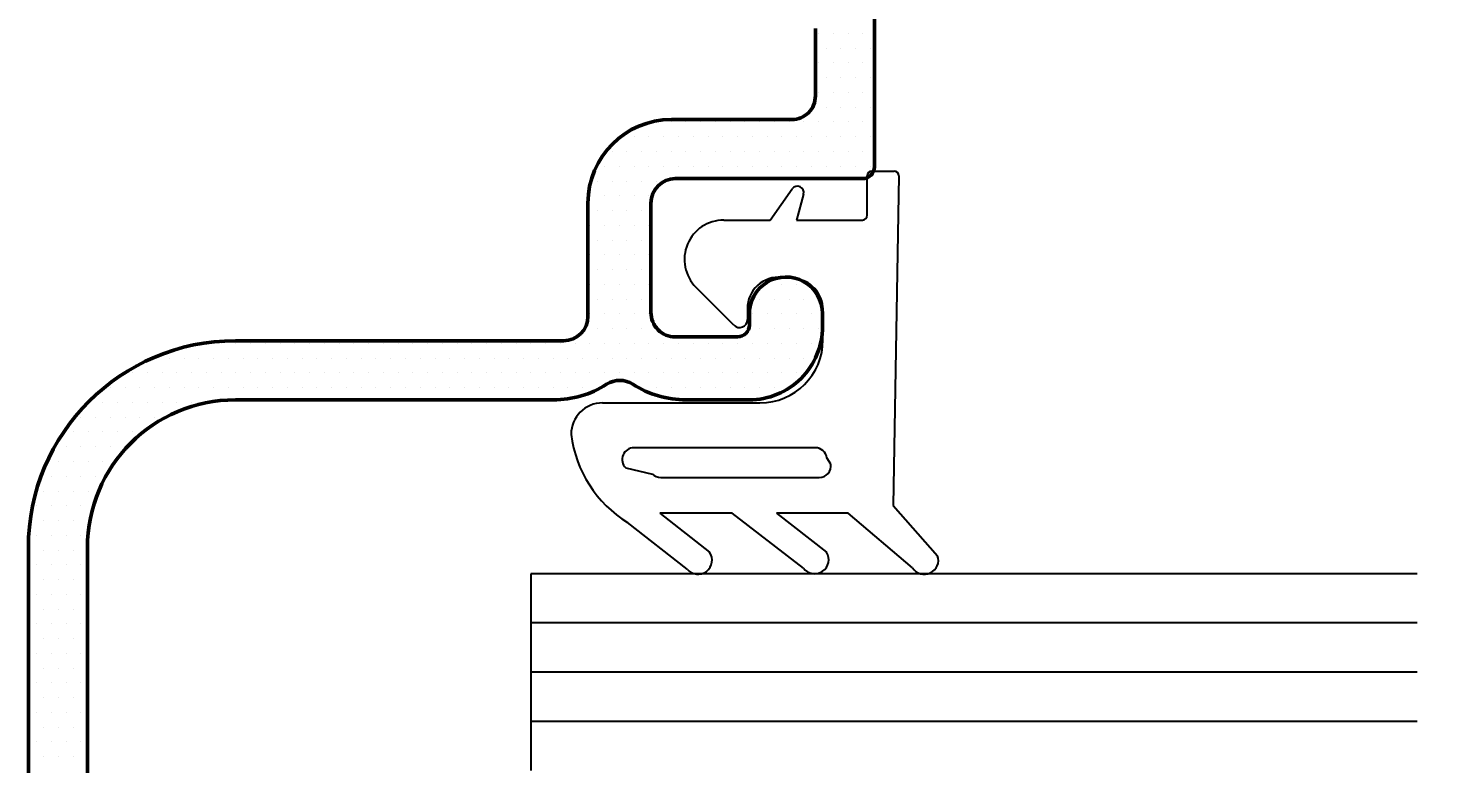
# Model space of a CAD drawing. Header units: inches. Extents: x 3.8 to 36.3, y 0.9 to 43.6.
# Drawn here: x 27.266 to 29.067, y 16.7 to 17.634 of the extents above; entities that cross this region are included whole.
import ezdxf

# ---------------------------------------------------------------- set-up
doc = ezdxf.new("R2010")
doc.units = ezdxf.units.IN
doc.header["$MEASUREMENT"] = 0
for name, color, linetype in [('R-ANNO-DIMS', 3, 'Continuous'), ('R-SWTS-DET1', 1, 'Continuous'), ('R-SWTS-PAT1', 5, 'Continuous')]:
    doc.layers.add(name, color=color, linetype=linetype)
doc.styles.add('SWTSTEXT', font='romans.shx')
doc.dimstyles.new('SWTSARCH', dxfattribs={"dimtxt": 0.25, "dimasz": 0.25, "dimexe": 0.179688, "dimexo": 0.0625, "dimgap": 0.125, "dimtad": 1, "dimtih": 1, "dimtoh": 1, "dimdec": 4, "dimzin": 4, "dimdsep": 46, "dimlunit": 4, "dimtxsty": 'SWTSTEXT', "dimcen": 0.1875, "dimdle": 0.179688, "dimclrd": 256, "dimclre": 256, "dimclrt": 256, "dimadec": 0, "dimazin": 1, "dimtfac": 1, "dimtdec": 4, "dimtofl": 0, "dimtmove": 0, "dimatfit": 3, "dimfxl": 0, "dimfrac": 2, "dimtolj": 1, "dimtzin": 4, "dimlwd": -1, "dimlwe": -1, "dimarcsym": 0})

# ---------------------------------------------------------------- blocks, each defined once
blk = doc.blocks.new('*D15')
at = {"layer": 'Defpoints', "color": 0}
for p in [(28.327, 19.6931), (30.0328, 19.6931), (28.327, 15.1931)]:
    blk.add_point(p, dxfattribs=at)
at = {"layer": 'R-ANNO-DIMS'}
for p, q in [((28.3895, 19.6931), (30.2125, 19.6931)), ((30.0328, 19.4431), (30.0328, 17.7586)), ((30.0328, 15.4431), (30.0328, 17.1276)), ((28.3895, 15.1931), (30.2125, 15.1931))]:
    blk.add_line(p, q, dxfattribs=at)
for points in [[(29.9912, 19.4431), (30.0745, 19.4431), (30.0328, 19.6931)], [(29.9912, 15.4431), (30.0745, 15.4431), (30.0328, 15.1931)]]:
    blk.add_solid(points, dxfattribs=at)
at = {"layer": 'R-ANNO-DIMS', "insert": (30.0328, 17.4431), "char_height": 0.25, "attachment_point": 5, "style": 'SWTSTEXT'}
blk.add_mtext('\\A1;4 1/2"', dxfattribs=at)

msp = doc.modelspace()

# ---------------------------------------------------------------- linework, layer by layer
at = {"layer": 'R-SWTS-DET1', "lineweight": 50}
for p, q in [((28.34102, 19.56666), (28.34102, 17.4583)), ((28.26602, 17.5483), (28.26602, 17.63413)), ((28.08302, 17.5183), (28.23602, 17.5183)), ((28.32602, 17.4433), (28.08802, 17.4433)), ((27.97702, 17.2683), (27.97702, 17.4123)), ((28.05702, 17.4123), (28.05702, 17.2733)), ((28.18212, 17.2573), (28.18212, 17.2706)), ((28.27502, 17.2718), (28.27502, 17.2553)), ((27.52902, 17.2373), (27.94602, 17.2373)), ((28.08802, 17.2423), (28.16712, 17.2423)), ((27.93322, 17.1623), (27.52902, 17.1623)), ((28.18202, 17.1623), (28.10172, 17.1623)), ((27.26602, 16.66655), (27.26602, 16.9743)), ((27.34102, 16.9743), (27.34102, 16.3773))]:
    msp.add_line(p, q, dxfattribs=at)
at = {"layer": 'R-SWTS-DET1'}
for p, q in [((28.33793, 17.45269), (28.36593, 17.45269)), ((28.33193, 17.39669), (28.33193, 17.44669)), ((28.37193, 17.44669), (28.36501, 17.02823)), ((28.20849, 17.39069), (28.23663, 17.43033)), ((28.25088, 17.42363), (28.24206, 17.39069)), ((28.14964, 17.39069), (28.20849, 17.39069)), ((28.24206, 17.39069), (28.32593, 17.39069)), ((28.2391, 17.31659), (28.2231, 17.31799)), ((28.16255, 17.25708), (28.11428, 17.30534)), ((28.17962, 17.27814), (28.17962, 17.26415)), ((28.27562, 17.2384), (28.27562, 17.27674)), ((27.99562, 17.1584), (28.19562, 17.1584)), ((28.16024, 17.01817), (28.06843, 17.01817)), ((28.06843, 17.01817), (28.13147, 16.96894)), ((28.25078, 16.94849), (28.16024, 17.01817)), ((28.30758, 17.01817), (28.21648, 17.01817)), ((28.21648, 17.01817), (28.28032, 16.9687)), ((28.38928, 16.9489), (28.30758, 17.01817)), ((28.36501, 17.02823), (28.36501, 17.02823)), ((28.36501, 17.02823), (28.42136, 16.96431)), ((28.10299, 16.94722), (28.02739, 17.00648)), ((27.90434, 16.94145), (27.90434, 16.69145)), ((29.03055, 16.94145), (27.90434, 16.94145)), ((29.03055, 16.87895), (27.90434, 16.87895)), ((29.03055, 16.81645), (27.90434, 16.81645)), ((29.03055, 16.75395), (27.90434, 16.75395))]:
    msp.add_line(p, q, dxfattribs=at)
at = {"layer": 'R-SWTS-DET1', "lineweight": 25}
for p, q in [((28.26586, 17.10154), (28.03562, 17.10154)), ((28.02501, 17.07594), (28.05893, 17.06801)), ((28.28566, 17.08079), (28.2807, 17.08871)), ((28.06954, 17.06362), (28.27081, 17.06362))]:
    msp.add_line(p, q, dxfattribs=at)
at = {"layer": 'R-SWTS-DET1', "lineweight": 50}
for centre, radius, start, end in [((28.23631, 17.54801), 0.02971, 269.43519, 0.56481), ((28.0832, 17.41212), 0.10618, 90.09843, 179.90157), ((28.32602, 17.4583), 0.015, 270, 0), ((28.08809, 17.41223), 0.03107, 90.12822, 179.87178), ((28.22856, 17.27185), 0.04646, 359.94474, 181.53537), ((28.08792, 17.2732), 0.0309, 179.81241, 270.18759), ((27.94602, 17.2683), 0.031, 270.00008, 0), ((28.16712, 17.2573), 0.015, 270, 0), ((28.18215, 17.25517), 0.09287, 269.91784, 0.08216), ((27.52902, 16.9743), 0.263, 90.00002, 179.99998), ((27.93362, 17.2859), 0.1236, 269.81524, 302.88111), ((28.01747, 17.15592), 0.03108, 57.38741, 122.61259), ((28.10132, 17.2859), 0.1236, 237.11889, 270.18476), ((27.52902, 16.9743), 0.188, 90, 180)]:
    msp.add_arc(centre, radius, start, end, dxfattribs=at)
at = {"layer": 'R-SWTS-DET1'}
for centre, radius, start, end in [((28.33793, 17.44669), 0.006, 90, 180), ((28.36593, 17.44669), 0.006, 0, 90), ((28.24315, 17.4257), 0.008, 345, 144.62612), ((28.32593, 17.39669), 0.006, 270, 0), ((28.14964, 17.34069), 0.05, 90, 225), ((28.21962, 17.27814), 0.04, 85, 180), ((28.23562, 17.27674), 0.04, 360, 85), ((28.16962, 17.26415), 0.01, 225, 360), ((28.19562, 17.2384), 0.08, 270, 360), ((27.99562, 17.1184), 0.04, 90, 180), ((28.10886, 17.13769), 0.15445, 187.17693, 238.16455), ((28.11677, 16.95868), 0.01792, 219.73715, 34.91198), ((28.26502, 16.95938), 0.01792, 217.39772, 31.34331), ((28.40439, 16.95854), 0.01792, 212.543, 18.79118)]:
    msp.add_arc(centre, radius, start, end, dxfattribs=at)
at = {"layer": 'R-SWTS-DET1', "lineweight": 25}
for centre, start, end in [((28.03562, 17.08654), 90, 225), ((28.26586, 17.08654), 8.31643, 90), ((28.27081, 17.07862), 270, 8.31643), ((28.06954, 17.07862), 225, 270)]:
    msp.add_arc(centre, 0.015, start, end, dxfattribs=at)
at = {"layer": 'R-SWTS-PAT1'}
for p, q in [((28.27023, 17.62775), (28.27023, 17.62775)), ((28.28898, 17.62775), (28.28898, 17.62775)), ((28.30773, 17.62775), (28.30773, 17.62775)), ((28.32648, 17.62775), (28.32648, 17.62775)), ((28.2796, 17.609), (28.2796, 17.609)), ((28.29835, 17.609), (28.29835, 17.609)), ((28.3171, 17.609), (28.3171, 17.609)), ((28.33585, 17.609), (28.33585, 17.609)), ((28.27023, 17.59025), (28.27023, 17.59025)), ((28.28898, 17.59025), (28.28898, 17.59025)), ((28.30773, 17.59025), (28.30773, 17.59025)), ((28.32648, 17.59025), (28.32648, 17.59025)), ((28.2796, 17.5715), (28.2796, 17.5715)), ((28.29835, 17.5715), (28.29835, 17.5715)), ((28.3171, 17.5715), (28.3171, 17.5715)), ((28.33585, 17.5715), (28.33585, 17.5715)), ((28.27023, 17.55275), (28.27023, 17.55275)), ((28.28898, 17.55275), (28.28898, 17.55275)), ((28.30773, 17.55275), (28.30773, 17.55275)), ((28.32648, 17.55275), (28.32648, 17.55275)), ((28.2796, 17.534), (28.2796, 17.534)), ((28.29835, 17.534), (28.29835, 17.534)), ((28.3171, 17.534), (28.3171, 17.534)), ((28.33585, 17.534), (28.33585, 17.534)), ((28.06398, 17.51525), (28.06398, 17.51525)), ((28.08273, 17.51525), (28.08273, 17.51525)), ((28.10148, 17.51525), (28.10148, 17.51525)), ((28.12023, 17.51525), (28.12023, 17.51525)), ((28.13898, 17.51525), (28.13898, 17.51525)), ((28.15773, 17.51525), (28.15773, 17.51525)), ((28.17648, 17.51525), (28.17648, 17.51525)), ((28.19523, 17.51525), (28.19523, 17.51525)), ((28.21398, 17.51525), (28.21398, 17.51525)), ((28.23273, 17.51525), (28.23273, 17.51525)), ((28.25148, 17.51525), (28.25148, 17.51525)), ((28.27023, 17.51525), (28.27023, 17.51525)), ((28.28898, 17.51525), (28.28898, 17.51525)), ((28.30773, 17.51525), (28.30773, 17.51525)), ((28.32648, 17.51525), (28.32648, 17.51525)), ((28.03585, 17.4965), (28.03585, 17.4965)), ((28.0546, 17.4965), (28.0546, 17.4965)), ((28.07335, 17.4965), (28.07335, 17.4965)), ((28.0921, 17.4965), (28.0921, 17.4965)), ((28.11085, 17.4965), (28.11085, 17.4965)), ((28.1296, 17.4965), (28.1296, 17.4965)), ((28.14835, 17.4965), (28.14835, 17.4965)), ((28.1671, 17.4965), (28.1671, 17.4965)), ((28.18585, 17.4965), (28.18585, 17.4965)), ((28.2046, 17.4965), (28.2046, 17.4965)), ((28.22335, 17.4965), (28.22335, 17.4965)), ((28.2421, 17.4965), (28.2421, 17.4965)), ((28.26085, 17.4965), (28.26085, 17.4965)), ((28.2796, 17.4965), (28.2796, 17.4965)), ((28.29835, 17.4965), (28.29835, 17.4965)), ((28.3171, 17.4965), (28.3171, 17.4965)), ((28.33585, 17.4965), (28.33585, 17.4965)), ((28.00773, 17.47775), (28.00773, 17.47775)), ((28.02648, 17.47775), (28.02648, 17.47775)), ((28.04523, 17.47775), (28.04523, 17.47775)), ((28.06398, 17.47775), (28.06398, 17.47775)), ((28.08273, 17.47775), (28.08273, 17.47775)), ((28.10148, 17.47775), (28.10148, 17.47775)), ((28.12023, 17.47775), (28.12023, 17.47775)), ((28.13898, 17.47775), (28.13898, 17.47775)), ((28.15773, 17.47775), (28.15773, 17.47775)), ((28.17648, 17.47775), (28.17648, 17.47775)), ((28.19523, 17.47775), (28.19523, 17.47775)), ((28.21398, 17.47775), (28.21398, 17.47775)), ((28.23273, 17.47775), (28.23273, 17.47775)), ((28.25148, 17.47775), (28.25148, 17.47775)), ((28.27023, 17.47775), (28.27023, 17.47775)), ((28.28898, 17.47775), (28.28898, 17.47775)), ((28.30773, 17.47775), (28.30773, 17.47775)), ((28.32648, 17.47775), (28.32648, 17.47775)), ((27.99835, 17.459), (27.99835, 17.459)), ((28.0171, 17.459), (28.0171, 17.459)), ((28.03585, 17.459), (28.03585, 17.459)), ((28.0546, 17.459), (28.0546, 17.459)), ((28.07335, 17.459), (28.07335, 17.459)), ((28.0921, 17.459), (28.0921, 17.459)), ((28.11085, 17.459), (28.11085, 17.459)), ((28.1296, 17.459), (28.1296, 17.459)), ((28.14835, 17.459), (28.14835, 17.459)), ((28.1671, 17.459), (28.1671, 17.459)), ((28.18585, 17.459), (28.18585, 17.459)), ((28.2046, 17.459), (28.2046, 17.459)), ((28.22335, 17.459), (28.22335, 17.459)), ((28.2421, 17.459), (28.2421, 17.459)), ((28.26085, 17.459), (28.26085, 17.459)), ((28.2796, 17.459), (28.2796, 17.459)), ((28.29835, 17.459), (28.29835, 17.459)), ((28.3171, 17.459), (28.3171, 17.459)), ((28.33585, 17.459), (28.33585, 17.459)), ((27.98898, 17.44025), (27.98898, 17.44025)), ((28.00773, 17.44025), (28.00773, 17.44025)), ((28.02648, 17.44025), (28.02648, 17.44025)), ((28.04523, 17.44025), (28.04523, 17.44025)), ((28.06398, 17.44025), (28.06398, 17.44025)), ((27.9796, 17.4215), (27.9796, 17.4215)), ((27.99835, 17.4215), (27.99835, 17.4215)), ((28.0171, 17.4215), (28.0171, 17.4215)), ((28.03585, 17.4215), (28.03585, 17.4215)), ((28.0546, 17.4215), (28.0546, 17.4215)), ((27.98898, 17.40275), (27.98898, 17.40275)), ((28.00773, 17.40275), (28.00773, 17.40275)), ((28.02648, 17.40275), (28.02648, 17.40275)), ((28.04523, 17.40275), (28.04523, 17.40275)), ((27.9796, 17.384), (27.9796, 17.384)), ((27.99835, 17.384), (27.99835, 17.384)), ((28.0171, 17.384), (28.0171, 17.384)), ((28.03585, 17.384), (28.03585, 17.384)), ((28.0546, 17.384), (28.0546, 17.384)), ((27.98898, 17.36525), (27.98898, 17.36525)), ((28.00773, 17.36525), (28.00773, 17.36525)), ((28.02648, 17.36525), (28.02648, 17.36525)), ((28.04523, 17.36525), (28.04523, 17.36525)), ((27.9796, 17.3465), (27.9796, 17.3465)), ((27.99835, 17.3465), (27.99835, 17.3465)), ((28.0171, 17.3465), (28.0171, 17.3465)), ((28.03585, 17.3465), (28.03585, 17.3465)), ((28.0546, 17.3465), (28.0546, 17.3465)), ((27.98898, 17.32775), (27.98898, 17.32775)), ((28.00773, 17.32775), (28.00773, 17.32775)), ((28.02648, 17.32775), (28.02648, 17.32775)), ((28.04523, 17.32775), (28.04523, 17.32775)), ((27.9796, 17.309), (27.9796, 17.309)), ((27.99835, 17.309), (27.99835, 17.309)), ((28.0171, 17.309), (28.0171, 17.309)), ((28.03585, 17.309), (28.03585, 17.309)), ((28.0546, 17.309), (28.0546, 17.309)), ((28.2046, 17.309), (28.2046, 17.309)), ((28.22335, 17.309), (28.22335, 17.309)), ((28.2421, 17.309), (28.2421, 17.309)), ((27.98898, 17.29025), (27.98898, 17.29025)), ((28.00773, 17.29025), (28.00773, 17.29025)), ((28.02648, 17.29025), (28.02648, 17.29025)), ((28.04523, 17.29025), (28.04523, 17.29025)), ((28.19523, 17.29025), (28.19523, 17.29025)), ((28.21398, 17.29025), (28.21398, 17.29025)), ((28.23273, 17.29025), (28.23273, 17.29025)), ((28.25148, 17.29025), (28.25148, 17.29025)), ((28.27023, 17.29025), (28.27023, 17.29025)), ((27.9796, 17.2715), (27.9796, 17.2715)), ((27.99835, 17.2715), (27.99835, 17.2715)), ((28.0171, 17.2715), (28.0171, 17.2715)), ((28.03585, 17.2715), (28.03585, 17.2715)), ((28.0546, 17.2715), (28.0546, 17.2715)), ((28.18585, 17.2715), (28.18585, 17.2715)), ((28.2046, 17.2715), (28.2046, 17.2715)), ((28.22335, 17.2715), (28.22335, 17.2715)), ((28.2421, 17.2715), (28.2421, 17.2715)), ((28.26085, 17.2715), (28.26085, 17.2715)), ((27.98898, 17.25275), (27.98898, 17.25275)), ((28.00773, 17.25275), (28.00773, 17.25275)), ((28.02648, 17.25275), (28.02648, 17.25275)), ((28.04523, 17.25275), (28.04523, 17.25275)), ((28.06398, 17.25275), (28.06398, 17.25275)), ((28.19523, 17.25275), (28.19523, 17.25275)), ((28.21398, 17.25275), (28.21398, 17.25275)), ((28.23273, 17.25275), (28.23273, 17.25275)), ((28.25148, 17.25275), (28.25148, 17.25275)), ((28.27023, 17.25275), (28.27023, 17.25275)), ((27.4921, 17.234), (27.4921, 17.234)), ((27.51085, 17.234), (27.51085, 17.234)), ((27.5296, 17.234), (27.5296, 17.234)), ((27.54835, 17.234), (27.54835, 17.234)), ((27.5671, 17.234), (27.5671, 17.234)), ((27.58585, 17.234), (27.58585, 17.234)), ((27.6046, 17.234), (27.6046, 17.234)), ((27.62335, 17.234), (27.62335, 17.234)), ((27.6421, 17.234), (27.6421, 17.234)), ((27.66085, 17.234), (27.66085, 17.234)), ((27.6796, 17.234), (27.6796, 17.234)), ((27.69835, 17.234), (27.69835, 17.234)), ((27.7171, 17.234), (27.7171, 17.234)), ((27.73585, 17.234), (27.73585, 17.234)), ((27.7546, 17.234), (27.7546, 17.234)), ((27.77335, 17.234), (27.77335, 17.234)), ((27.7921, 17.234), (27.7921, 17.234)), ((27.81085, 17.234), (27.81085, 17.234)), ((27.8296, 17.234), (27.8296, 17.234)), ((27.84835, 17.234), (27.84835, 17.234)), ((27.8671, 17.234), (27.8671, 17.234)), ((27.88585, 17.234), (27.88585, 17.234)), ((27.9046, 17.234), (27.9046, 17.234)), ((27.92335, 17.234), (27.92335, 17.234)), ((27.9421, 17.234), (27.9421, 17.234)), ((27.96085, 17.234), (27.96085, 17.234)), ((27.9796, 17.234), (27.9796, 17.234)), ((27.99835, 17.234), (27.99835, 17.234)), ((28.0171, 17.234), (28.0171, 17.234)), ((28.03585, 17.234), (28.03585, 17.234)), ((28.0546, 17.234), (28.0546, 17.234)), ((28.07335, 17.234), (28.07335, 17.234)), ((28.0921, 17.234), (28.0921, 17.234)), ((28.11085, 17.234), (28.11085, 17.234)), ((28.1296, 17.234), (28.1296, 17.234)), ((28.14835, 17.234), (28.14835, 17.234)), ((28.1671, 17.234), (28.1671, 17.234)), ((28.18585, 17.234), (28.18585, 17.234)), ((28.2046, 17.234), (28.2046, 17.234)), ((28.22335, 17.234), (28.22335, 17.234)), ((28.2421, 17.234), (28.2421, 17.234)), ((28.26085, 17.234), (28.26085, 17.234)), ((27.42648, 17.21525), (27.42648, 17.21525)), ((27.44523, 17.21525), (27.44523, 17.21525)), ((27.46398, 17.21525), (27.46398, 17.21525)), ((27.48273, 17.21525), (27.48273, 17.21525)), ((27.50148, 17.21525), (27.50148, 17.21525)), ((27.52023, 17.21525), (27.52023, 17.21525)), ((27.53898, 17.21525), (27.53898, 17.21525)), ((27.55773, 17.21525), (27.55773, 17.21525)), ((27.57648, 17.21525), (27.57648, 17.21525)), ((27.59523, 17.21525), (27.59523, 17.21525)), ((27.61398, 17.21525), (27.61398, 17.21525)), ((27.63273, 17.21525), (27.63273, 17.21525)), ((27.65148, 17.21525), (27.65148, 17.21525)), ((27.67023, 17.21525), (27.67023, 17.21525)), ((27.68898, 17.21525), (27.68898, 17.21525)), ((27.70773, 17.21525), (27.70773, 17.21525)), ((27.72648, 17.21525), (27.72648, 17.21525)), ((27.74523, 17.21525), (27.74523, 17.21525)), ((27.76398, 17.21525), (27.76398, 17.21525)), ((27.78273, 17.21525), (27.78273, 17.21525)), ((27.80148, 17.21525), (27.80148, 17.21525)), ((27.82023, 17.21525), (27.82023, 17.21525)), ((27.83898, 17.21525), (27.83898, 17.21525)), ((27.85773, 17.21525), (27.85773, 17.21525)), ((27.87648, 17.21525), (27.87648, 17.21525)), ((27.89523, 17.21525), (27.89523, 17.21525)), ((27.91398, 17.21525), (27.91398, 17.21525)), ((27.93273, 17.21525), (27.93273, 17.21525)), ((27.95148, 17.21525), (27.95148, 17.21525)), ((27.97023, 17.21525), (27.97023, 17.21525)), ((27.98898, 17.21525), (27.98898, 17.21525)), ((28.00773, 17.21525), (28.00773, 17.21525)), ((28.02648, 17.21525), (28.02648, 17.21525)), ((28.04523, 17.21525), (28.04523, 17.21525)), ((28.06398, 17.21525), (28.06398, 17.21525)), ((28.08273, 17.21525), (28.08273, 17.21525)), ((28.10148, 17.21525), (28.10148, 17.21525)), ((28.12023, 17.21525), (28.12023, 17.21525)), ((28.13898, 17.21525), (28.13898, 17.21525)), ((28.15773, 17.21525), (28.15773, 17.21525)), ((28.17648, 17.21525), (28.17648, 17.21525)), ((28.19523, 17.21525), (28.19523, 17.21525)), ((28.21398, 17.21525), (28.21398, 17.21525)), ((28.23273, 17.21525), (28.23273, 17.21525)), ((28.25148, 17.21525), (28.25148, 17.21525)), ((27.39835, 17.1965), (27.39835, 17.1965)), ((27.4171, 17.1965), (27.4171, 17.1965)), ((27.43585, 17.1965), (27.43585, 17.1965)), ((27.4546, 17.1965), (27.4546, 17.1965)), ((27.47335, 17.1965), (27.47335, 17.1965)), ((27.4921, 17.1965), (27.4921, 17.1965)), ((27.51085, 17.1965), (27.51085, 17.1965)), ((27.5296, 17.1965), (27.5296, 17.1965)), ((27.54835, 17.1965), (27.54835, 17.1965)), ((27.5671, 17.1965), (27.5671, 17.1965)), ((27.58585, 17.1965), (27.58585, 17.1965)), ((27.6046, 17.1965), (27.6046, 17.1965)), ((27.62335, 17.1965), (27.62335, 17.1965)), ((27.6421, 17.1965), (27.6421, 17.1965)), ((27.66085, 17.1965), (27.66085, 17.1965)), ((27.6796, 17.1965), (27.6796, 17.1965)), ((27.69835, 17.1965), (27.69835, 17.1965)), ((27.7171, 17.1965), (27.7171, 17.1965)), ((27.73585, 17.1965), (27.73585, 17.1965)), ((27.7546, 17.1965), (27.7546, 17.1965)), ((27.77335, 17.1965), (27.77335, 17.1965)), ((27.7921, 17.1965), (27.7921, 17.1965)), ((27.81085, 17.1965), (27.81085, 17.1965)), ((27.8296, 17.1965), (27.8296, 17.1965)), ((27.84835, 17.1965), (27.84835, 17.1965)), ((27.8671, 17.1965), (27.8671, 17.1965)), ((27.88585, 17.1965), (27.88585, 17.1965)), ((27.9046, 17.1965), (27.9046, 17.1965)), ((27.92335, 17.1965), (27.92335, 17.1965)), ((27.9421, 17.1965), (27.9421, 17.1965)), ((27.96085, 17.1965), (27.96085, 17.1965)), ((27.9796, 17.1965), (27.9796, 17.1965)), ((27.99835, 17.1965), (27.99835, 17.1965)), ((28.0171, 17.1965), (28.0171, 17.1965)), ((28.03585, 17.1965), (28.03585, 17.1965)), ((28.0546, 17.1965), (28.0546, 17.1965)), ((28.07335, 17.1965), (28.07335, 17.1965)), ((28.0921, 17.1965), (28.0921, 17.1965)), ((28.11085, 17.1965), (28.11085, 17.1965)), ((28.1296, 17.1965), (28.1296, 17.1965)), ((28.14835, 17.1965), (28.14835, 17.1965)), ((28.1671, 17.1965), (28.1671, 17.1965)), ((28.18585, 17.1965), (28.18585, 17.1965)), ((28.2046, 17.1965), (28.2046, 17.1965)), ((28.22335, 17.1965), (28.22335, 17.1965)), ((28.2421, 17.1965), (28.2421, 17.1965)), ((27.37023, 17.17775), (27.37023, 17.17775)), ((27.38898, 17.17775), (27.38898, 17.17775)), ((27.40773, 17.17775), (27.40773, 17.17775)), ((27.42648, 17.17775), (27.42648, 17.17775)), ((27.44523, 17.17775), (27.44523, 17.17775)), ((27.46398, 17.17775), (27.46398, 17.17775)), ((27.48273, 17.17775), (27.48273, 17.17775)), ((27.50148, 17.17775), (27.50148, 17.17775)), ((27.52023, 17.17775), (27.52023, 17.17775)), ((27.53898, 17.17775), (27.53898, 17.17775)), ((27.55773, 17.17775), (27.55773, 17.17775)), ((27.57648, 17.17775), (27.57648, 17.17775)), ((27.59523, 17.17775), (27.59523, 17.17775)), ((27.61398, 17.17775), (27.61398, 17.17775)), ((27.63273, 17.17775), (27.63273, 17.17775)), ((27.65148, 17.17775), (27.65148, 17.17775)), ((27.67023, 17.17775), (27.67023, 17.17775)), ((27.68898, 17.17775), (27.68898, 17.17775)), ((27.70773, 17.17775), (27.70773, 17.17775)), ((27.72648, 17.17775), (27.72648, 17.17775)), ((27.74523, 17.17775), (27.74523, 17.17775)), ((27.76398, 17.17775), (27.76398, 17.17775)), ((27.78273, 17.17775), (27.78273, 17.17775)), ((27.80148, 17.17775), (27.80148, 17.17775)), ((27.82023, 17.17775), (27.82023, 17.17775)), ((27.83898, 17.17775), (27.83898, 17.17775)), ((27.85773, 17.17775), (27.85773, 17.17775)), ((27.87648, 17.17775), (27.87648, 17.17775)), ((27.89523, 17.17775), (27.89523, 17.17775)), ((27.91398, 17.17775), (27.91398, 17.17775)), ((27.93273, 17.17775), (27.93273, 17.17775)), ((27.95148, 17.17775), (27.95148, 17.17775)), ((27.97023, 17.17775), (27.97023, 17.17775)), ((27.98898, 17.17775), (27.98898, 17.17775)), ((28.04523, 17.17775), (28.04523, 17.17775)), ((28.06398, 17.17775), (28.06398, 17.17775)), ((28.08273, 17.17775), (28.08273, 17.17775)), ((28.10148, 17.17775), (28.10148, 17.17775)), ((28.12023, 17.17775), (28.12023, 17.17775)), ((28.13898, 17.17775), (28.13898, 17.17775)), ((28.15773, 17.17775), (28.15773, 17.17775)), ((28.17648, 17.17775), (28.17648, 17.17775)), ((28.19523, 17.17775), (28.19523, 17.17775)), ((28.21398, 17.17775), (28.21398, 17.17775)), ((28.23273, 17.17775), (28.23273, 17.17775)), ((27.3421, 17.159), (27.3421, 17.159)), ((27.36085, 17.159), (27.36085, 17.159)), ((27.3796, 17.159), (27.3796, 17.159)), ((27.39835, 17.159), (27.39835, 17.159)), ((27.4171, 17.159), (27.4171, 17.159)), ((27.43585, 17.159), (27.43585, 17.159)), ((27.4546, 17.159), (27.4546, 17.159)), ((27.47335, 17.159), (27.47335, 17.159)), ((27.4921, 17.159), (27.4921, 17.159)), ((27.33273, 17.14025), (27.33273, 17.14025)), ((27.35148, 17.14025), (27.35148, 17.14025)), ((27.37023, 17.14025), (27.37023, 17.14025)), ((27.38898, 17.14025), (27.38898, 17.14025)), ((27.40773, 17.14025), (27.40773, 17.14025)), ((27.42648, 17.14025), (27.42648, 17.14025)), ((27.32335, 17.1215), (27.32335, 17.1215)), ((27.3421, 17.1215), (27.3421, 17.1215)), ((27.36085, 17.1215), (27.36085, 17.1215)), ((27.3796, 17.1215), (27.3796, 17.1215)), ((27.39835, 17.1215), (27.39835, 17.1215)), ((27.31398, 17.10275), (27.31398, 17.10275)), ((27.33273, 17.10275), (27.33273, 17.10275)), ((27.35148, 17.10275), (27.35148, 17.10275)), ((27.37023, 17.10275), (27.37023, 17.10275)), ((27.38898, 17.10275), (27.38898, 17.10275)), ((27.3046, 17.084), (27.3046, 17.084)), ((27.32335, 17.084), (27.32335, 17.084)), ((27.3421, 17.084), (27.3421, 17.084)), ((27.36085, 17.084), (27.36085, 17.084)), ((27.29523, 17.06525), (27.29523, 17.06525)), ((27.31398, 17.06525), (27.31398, 17.06525)), ((27.33273, 17.06525), (27.33273, 17.06525)), ((27.35148, 17.06525), (27.35148, 17.06525)), ((27.28585, 17.0465), (27.28585, 17.0465)), ((27.3046, 17.0465), (27.3046, 17.0465)), ((27.32335, 17.0465), (27.32335, 17.0465)), ((27.3421, 17.0465), (27.3421, 17.0465)), ((27.27648, 17.02775), (27.27648, 17.02775)), ((27.29523, 17.02775), (27.29523, 17.02775)), ((27.31398, 17.02775), (27.31398, 17.02775)), ((27.33273, 17.02775), (27.33273, 17.02775)), ((27.28585, 17.009), (27.28585, 17.009)), ((27.3046, 17.009), (27.3046, 17.009)), ((27.32335, 17.009), (27.32335, 17.009)), ((27.3421, 17.009), (27.3421, 17.009)), ((27.27648, 16.99025), (27.27648, 16.99025)), ((27.29523, 16.99025), (27.29523, 16.99025)), ((27.31398, 16.99025), (27.31398, 16.99025)), ((27.33273, 16.99025), (27.33273, 16.99025)), ((27.2671, 16.9715), (27.2671, 16.9715)), ((27.28585, 16.9715), (27.28585, 16.9715)), ((27.3046, 16.9715), (27.3046, 16.9715)), ((27.32335, 16.9715), (27.32335, 16.9715)), ((27.27648, 16.95275), (27.27648, 16.95275)), ((27.29523, 16.95275), (27.29523, 16.95275)), ((27.31398, 16.95275), (27.31398, 16.95275)), ((27.33273, 16.95275), (27.33273, 16.95275)), ((27.2671, 16.934), (27.2671, 16.934)), ((27.28585, 16.934), (27.28585, 16.934)), ((27.3046, 16.934), (27.3046, 16.934)), ((27.32335, 16.934), (27.32335, 16.934)), ((27.27648, 16.91525), (27.27648, 16.91525)), ((27.29523, 16.91525), (27.29523, 16.91525)), ((27.31398, 16.91525), (27.31398, 16.91525)), ((27.33273, 16.91525), (27.33273, 16.91525)), ((27.2671, 16.8965), (27.2671, 16.8965)), ((27.28585, 16.8965), (27.28585, 16.8965)), ((27.3046, 16.8965), (27.3046, 16.8965)), ((27.32335, 16.8965), (27.32335, 16.8965)), ((27.27648, 16.87775), (27.27648, 16.87775)), ((27.29523, 16.87775), (27.29523, 16.87775)), ((27.31398, 16.87775), (27.31398, 16.87775)), ((27.33273, 16.87775), (27.33273, 16.87775)), ((27.2671, 16.859), (27.2671, 16.859)), ((27.28585, 16.859), (27.28585, 16.859)), ((27.3046, 16.859), (27.3046, 16.859)), ((27.32335, 16.859), (27.32335, 16.859)), ((27.27648, 16.84025), (27.27648, 16.84025)), ((27.29523, 16.84025), (27.29523, 16.84025)), ((27.31398, 16.84025), (27.31398, 16.84025)), ((27.33273, 16.84025), (27.33273, 16.84025)), ((27.2671, 16.8215), (27.2671, 16.8215)), ((27.28585, 16.8215), (27.28585, 16.8215)), ((27.3046, 16.8215), (27.3046, 16.8215)), ((27.32335, 16.8215), (27.32335, 16.8215)), ((27.27648, 16.80275), (27.27648, 16.80275)), ((27.29523, 16.80275), (27.29523, 16.80275)), ((27.31398, 16.80275), (27.31398, 16.80275)), ((27.33273, 16.80275), (27.33273, 16.80275)), ((27.2671, 16.784), (27.2671, 16.784)), ((27.28585, 16.784), (27.28585, 16.784)), ((27.3046, 16.784), (27.3046, 16.784)), ((27.32335, 16.784), (27.32335, 16.784)), ((27.27648, 16.76525), (27.27648, 16.76525)), ((27.29523, 16.76525), (27.29523, 16.76525)), ((27.31398, 16.76525), (27.31398, 16.76525)), ((27.33273, 16.76525), (27.33273, 16.76525)), ((27.2671, 16.7465), (27.2671, 16.7465)), ((27.28585, 16.7465), (27.28585, 16.7465)), ((27.3046, 16.7465), (27.3046, 16.7465)), ((27.32335, 16.7465), (27.32335, 16.7465)), ((27.27648, 16.72775), (27.27648, 16.72775)), ((27.29523, 16.72775), (27.29523, 16.72775)), ((27.31398, 16.72775), (27.31398, 16.72775)), ((27.33273, 16.72775), (27.33273, 16.72775)), ((27.2671, 16.709), (27.2671, 16.709)), ((27.28585, 16.709), (27.28585, 16.709)), ((27.3046, 16.709), (27.3046, 16.709)), ((27.32335, 16.709), (27.32335, 16.709))]:
    msp.add_line(p, q, dxfattribs=at)

# ---------------------------------------------------------------- dimensions: what is measured, and where the dimension line sits
at = {"layer": 'R-ANNO-DIMS'}
dim = msp.add_linear_dim(base=(30.03282, 19.69307), p1=(28.32702, 15.19307), p2=(28.32702, 19.69307), angle=90, dimstyle='SWTSARCH', dxfattribs=at)
dim.commit()
dim.dimension.update_dxf_attribs({"geometry": '*D15', "text_midpoint": (30.03282, 17.44307)})

doc.saveas('drawing.dxf')
